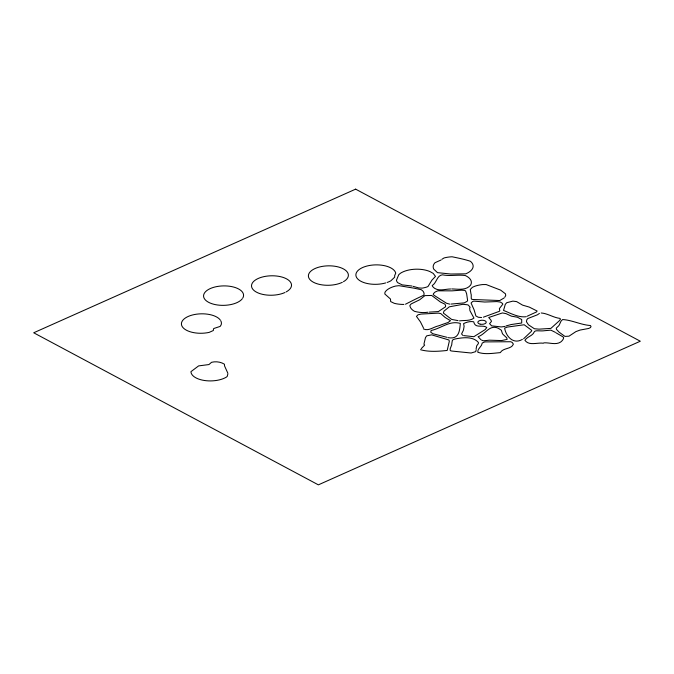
<?xml version="1.0" encoding="UTF-8"?>
<svg xmlns="http://www.w3.org/2000/svg" width="674" height="674" viewBox="0 0 674 674"><rect width="100%" height="100%" fill="white"/><g stroke="black" fill="none" stroke-linecap="round" stroke-linejoin="round"><path stroke-width="1.01" d="M227.854 374.045L227.172 376.488L226.279 377.179A20.001 9.722 -1.2 0 1 204.264 380.465A20.001 9.722 -1.2 0 1 190.936 371.669L198.611 365.898L208.948 364.558L211.552 362.3C215.798 361.222 220.718 361.854 224.425 364.204L224.568 365.957L227.879 373.286M478.026 350.312L477.782 352.216C484.741 354.743 493.039 353.243 500.293 352.628C503.192 347.573 511.347 349.452 513.394 344.144L512.173 342.409L510.715 341.735L484.8 341.903L482.247 343.015L481.497 345.265L478.329 349.511M504.818 297.158L505.702 295.574L505.508 293.856L500.647 290.132L486.156 284.546L482.635 284.571A20.001 9.722 -1.2 0 0 474.917 286.206L472.407 287.301L470.267 289.508L470.966 293.889A13.48 6.555 -1.2 0 1 471.227 295.768L471.261 298.565L471.665 299.248L473.106 299.509L499.754 300.537L504.177 297.925M441.917 259.279L444.056 257.957A20.001 9.722 -1.2 0 1 452.086 256.777C458.202 258.032 464.597 259.33 470.351 261.242A20.001 9.722 -1.2 0 1 465.742 273.829L450.712 274.023L437.477 272.641L433.736 269.111A20.001 9.722 -1.2 0 1 434.966 262.725L441.074 259.996M421.258 348.643L424.645 345.096L423.921 344.17L425.463 337.674L426.693 335.846L431.68 334.852L448.935 339.991L449.322 341.229L447.199 350.446C438.656 351.398 428.715 352.098 420.458 349.696M523.631 338.752L531.255 331.49L531.727 330.353L524.187 324.758L507.37 327.075L504.624 328.095C505.938 336.233 513.243 344.886 522.392 339.351M539.427 313.418L537.431 314.8L527.725 318.566L526.798 319.805L526.445 321.751L528.467 324.801L534.372 328.735L538.964 329.156L550.869 328.398L559.243 320.841L560.498 319.122L559.909 318.389C553.295 317.589 547.718 313.444 541.205 312.98M575.647 331.785L568.991 336.183L564.938 336.393L559.1 332.164L556.463 329.367L556.286 328.154L558.03 326.427A11.871 5.771 -1.2 0 0 559.361 324.758L561.004 321.153L562.579 319.552C571.99 320.066 580.828 324.851 590.432 325.525L591.039 326.561L590.416 327.615L588.697 328.457L580.036 330.075L576.236 331.49M527.194 316.224L536.529 311.919L537.119 311.034L529.275 307.091L522.594 305.137L516.621 301.607L512.88 301.126L506.738 302.71L505.281 304.353L503.545 310.436C510.639 313.242 518.382 317.724 526.234 316.713M506.031 325.938L511.229 324.531L521.71 323.006L521.701 319.51L517.43 317.218L511.431 316.165L506.098 313.646L502.442 312.938L488.717 317.505L491.085 320.302L491.439 321.506L489.551 323.638L491.616 325.854L501.288 326.941L505.02 326.418M405.495 304.21L413.213 300.292A79.524 38.671 -1.2 0 0 415.883 298.961L423.929 295.119L424.072 293.502A20.001 9.722 -1.2 0 0 422.994 291.143L421.258 289.694L414.038 288.169L398.898 285.675L395.52 286.071A20.001 9.722 -1.2 0 0 384.972 292.263L384.812 293.99L390.499 299.054L390.65 301.564L394.282 303.325A20.001 9.722 -1.2 0 0 403.886 304.437M483.376 317.184L499.324 311.329L499.813 310.706L499.367 308.608L502.846 304.185L502.374 303.351L500.378 302.078L496.949 301.581L484.707 302.028L473.763 301.126L472.508 301.623L471.084 303.056L474.117 309.897L475.886 315.946L478.287 317.26L481.615 317.538M427.939 312.231C423.483 312.955 418.756 312.509 414.485 311.329A20.001 9.722 -1.2 0 1 409.893 305.406L411.258 303.864L419.708 299.762L424.949 295.608L431.705 295.465L440.417 302.028L444.916 304.134L445.565 305.415L445.548 306.788L438.378 311.565L433.011 311.894A143.393 69.742 -1.2 0 1 429.254 312.113M451.007 304.067L464.276 302.887L467.208 301.253L467.621 300.553L466.644 293.881L465.641 291.058L464.782 290.393L461.429 290.165L452.035 290.856L437.797 290.806L435.134 292.011L433.559 293.519L433.214 294.395L434.073 295.313L446.601 303.3L449.735 304.134M450.636 288.978C445.421 289.028 439.541 291.311 434.806 288.447A20.001 9.722 -1.2 0 1 432.539 286.307L432.211 285.523C436.76 282.878 436.794 275.321 442.515 274.815C450.047 276.433 457.815 274.461 465.271 275.523A20.001 9.722 -1.2 0 1 470.562 285.186C465.97 290.679 458.126 289.079 451.732 288.927M459.5 320.866C464.268 320.217 470.098 321.127 473.957 318.086L469.938 310.663L469.643 307.993L470.14 307.293L468.295 305.044L466.989 304.715L462.87 304.311L449.305 306.83L443.955 311.152L443.374 313.065L451.622 319.409L458.067 320.63M447.966 337.632C459.028 339.789 459.584 331.035 460.342 323.436C449.726 320.175 441.082 328.465 431.141 330.487L430.737 332.24L432.961 333.748L446.887 337.295M463.661 335.593L473.839 336.714L485.238 329.552L486.78 327.471C482.702 324.194 475.136 329.114 473.696 321.768C470.376 321.119 466.568 322.046 463.586 323.646L464.108 326.258L463.569 329.535A81.891 39.825 -1.2 0 0 463.249 330.589L461.58 333.916L462.735 335.332M412.016 286.037L402.134 284.858L397.601 282.608A20.001 9.722 -1.2 0 1 396.455 280.258L398.738 274.714L400.398 273.29A20.001 9.722 -1.2 0 1 430.012 271.597L433.23 273.417L435.488 276.407L431.95 280.098L427.998 286.526L426.709 287.057A20.001 9.722 -1.2 0 1 422.135 288.127L418.765 287.95L413.179 286.366M481.64 340.143L483.502 340.817L489.332 340.176L501.574 340.572L507.126 339.384L506.738 337.851L503.124 334.464A9.706 4.718 -1.2 0 1 502.256 333.108L501.338 330.235L498.313 328.272C489.425 324.143 485.583 334.279 478.068 336.714L480.924 339.696M423.331 328.853C428.411 331.591 433.483 326.839 438.53 325.845A22.166 10.784 -1.2 0 0 440.948 324.986A25.856 12.579 -1.2 0 1 443.551 324.051L448.092 322.492L450.468 320.681L445.185 317.496L440.788 313.595L438.353 313.132L421.107 314.067L418.006 314.8L416.465 316.392L420.441 321.877L423.424 327.842M555.974 332.796L562.621 336.638L563.599 337.404L563.582 338.213A20.001 9.722 -1.2 0 1 560.65 342.047C555.688 345.257 549.42 342.434 543.901 342.847L543.345 343.234C537.338 342.316 529.098 346.099 524.936 340.328C527.144 336.461 532.637 336.141 534.339 331.776A2.62 1.272 -1.2 0 1 537.262 330.791L541.096 330.9A10.295 5.004 -1.2 0 0 544.466 330.715L550.852 330.15L555.283 332.299M476.189 349.688L475.726 351.634L471.084 353.007L451.757 351.044L450.215 350.606L450.173 348.846L451.723 344.802A88.26 42.925 -1.2 0 0 451.875 343.209L452.364 340.319A5.704 2.772 -1.2 0 1 454.874 339.039C462.482 337.514 472.904 336.056 478.43 342.476L478.346 343.597L476.737 345.745L476.114 348.803M220.777 320.807A20.001 9.722 -1.2 0 1 221.131 324.843L220.171 326.41L214.315 328.331L213.481 328.811L213.372 330.496L209.176 332.383A20.001 9.722 -1.2 0 1 182.831 327.429A20.001 9.722 -1.2 0 1 194.432 314.539A20.001 9.722 -1.2 0 1 220.297 320.04M242.278 298.767A20.001 9.722 -1.2 0 1 208.46 302.238A20.001 9.722 -1.2 0 1 219.244 286.197A20.001 9.722 -1.2 0 1 242.8 297.984M284.959 292.499A20.001 9.722 -1.2 0 1 252.101 288.152A20.001 9.722 -1.2 0 1 276.534 276.02A20.001 9.722 -1.2 0 1 286.147 291.909M387.103 282.465A20.001 9.722 -1.2 0 0 390.869 280.797L394.678 277.174L394.669 275.556L395.748 273.172A20.001 9.722 -1.2 0 0 370.995 265.244A20.001 9.722 -1.2 0 0 357.304 278.497A20.001 9.722 -1.2 0 0 385.68 282.92M342.333 282.305A20.001 9.722 -1.2 0 1 309.147 278.514A20.001 9.722 -1.2 0 1 332.737 265.994A20.001 9.722 -1.2 0 1 343.479 281.69M479.972 324.101A4.221 2.056 -1.2 0 1 479.77 320.58A4.221 2.056 -1.2 0 1 486.232 322.079A4.221 2.056 -1.2 0 1 480.25 324.169M355.636 189.15L33.7 332.779L318.364 484.85L640.3 341.221L355.636 189.15"/></g></svg>
